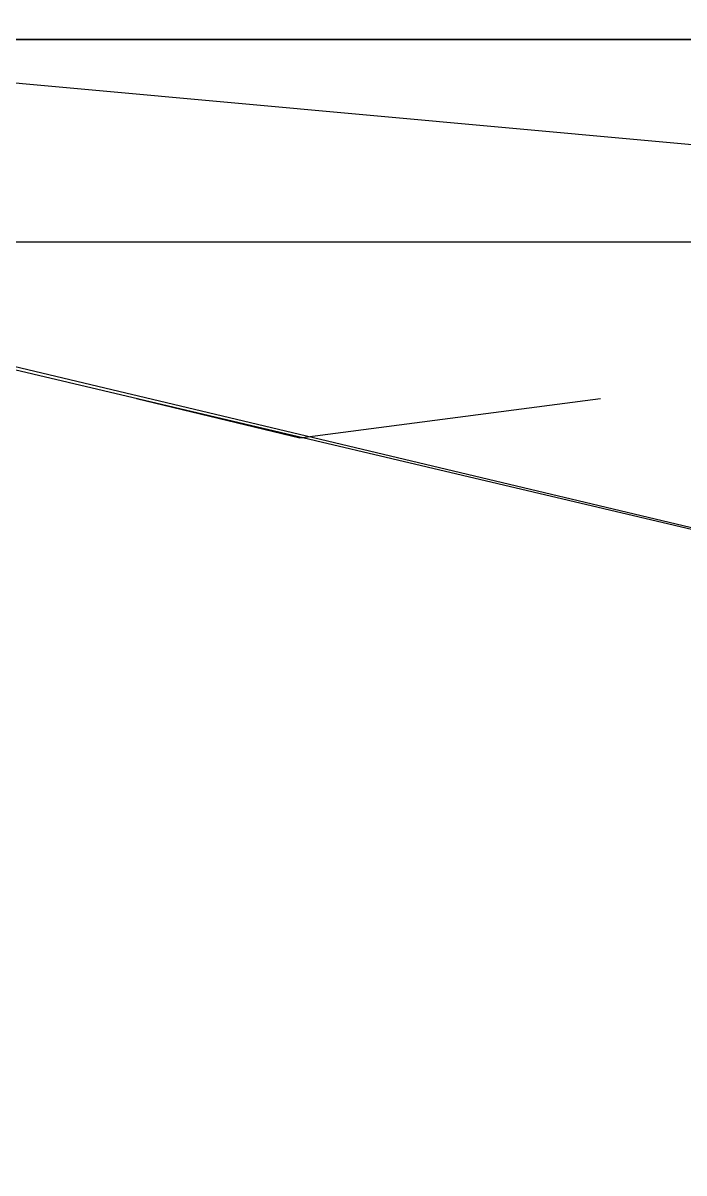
# Model space of a CAD drawing. Header units: feet. Extents: x -84 to 198, y -22 to 181.
# Drawn here: x 73.941 to 75.291, y 15.918 to 18.264 of the extents above; entities that cross this region are included whole.
import ezdxf

# ---------------------------------------------------------------- set-up
doc = ezdxf.new("R2010")
doc.units = ezdxf.units.FT
doc.layers.add('A-LINEA', color=7, linetype='CONTINUOUS')
doc.layers.add('A-MURO-CONCRETO', color=8, linetype='CONTINUOUS')

msp = doc.modelspace()

# ---------------------------------------------------------------- linework, layer by layer
at = {"layer": 'A-LINEA'}
for p, q in [((74.5067, 17.4178), (74.1733, 17.4978)), ((75.12, 17.4978), (74.5067, 17.4178))]:
    msp.add_line(p, q, dxfattribs=at)
for points in [[(126.2667, 36.6311), (119.2267, 38.2978), (119.16, 37.9644), (109.12, 40.3378), (105.48, 24.9378), (96.3733, 27.2578), (96.2667, 26.7644), (92.6933, 27.6178), (92.1333, 25.2311), (89.6, 14.5378), (77.3867, 17.4311), (77.2267, 16.7778), (73.6667, 17.6178), (72.7067, 13.6044), (71.9067, 10.1778)], [(77.5733, 18.2311), (77.2267, 16.7778), (72.8533, 17.8178), (73.2, 19.2711), (77.5733, 18.2311)]]:
    msp.add_lwpolyline(points, dxfattribs=at)
at = {"layer": 'A-MURO-CONCRETO'}
for points in [[(73.2, 19.2711), (77.5733, 18.2311), (72.9467, 18.2311), (73.2, 19.2711), (73.2, 19.2711)], [(72.9467, 18.2311), (72.8533, 17.8178), (77.48, 17.8178), (72.9467, 18.2311)], [(72.9467, 18.2311), (77.5733, 18.2311), (77.48, 17.8178), (72.9467, 18.2311), (72.9467, 18.2311)], [(72.8533, 17.8178), (77.48, 17.8178), (77.2267, 16.7778), (72.8533, 17.8178), (72.8533, 17.8178)]]:
    msp.add_lwpolyline(points, dxfattribs=at)

doc.saveas('drawing.dxf')
